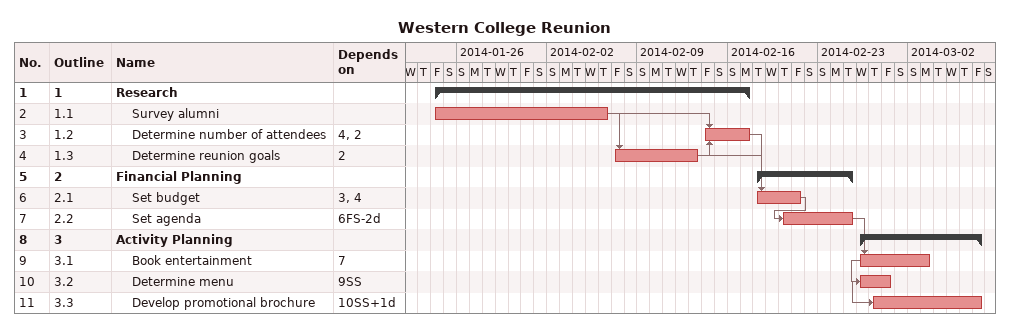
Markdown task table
Western College Reunion

| ID | WBS | Task | Start | Finish | Predecessors |
|---|---|---|---|---|---|
| 1 | 1 | **Research** | 2014-01-24 | 2014-02-17 |  |
| 2 | 1.1 | Survey alumni | 2014-01-24 | 2014-02-06 |  |
| 3 | 1.2 | Determine number of attendees | 2014-02-14 | 2014-02-17 | 4, 2 |
| 4 | 1.3 | Determine reunion goals | 2014-02-07 | 2014-02-13 | 2 |
| 5 | 2 | **Financial Planning** | 2014-02-18 | 2014-02-25 |  |
| 6 | 2.1 | Set budget | 2014-02-18 | 2014-02-21 | 3, 4 |
| 7 | 2.2 | Set agenda | 2014-02-20 | 2014-02-25 | 6FS-2d |
| 8 | 3 | **Activity Planning** | 2014-02-26 | 2014-03-07 |  |
| 9 | 3.1 | Book entertainment | 2014-02-26 | 2014-03-03 | 7 |
| 10 | 3.2 | Determine menu | 2014-02-26 | 2014-02-28 | 9SS |
| 11 | 3.3 | Develop promotional brochure | 2014-02-27 | 2014-03-07 | 10SS+1d |
